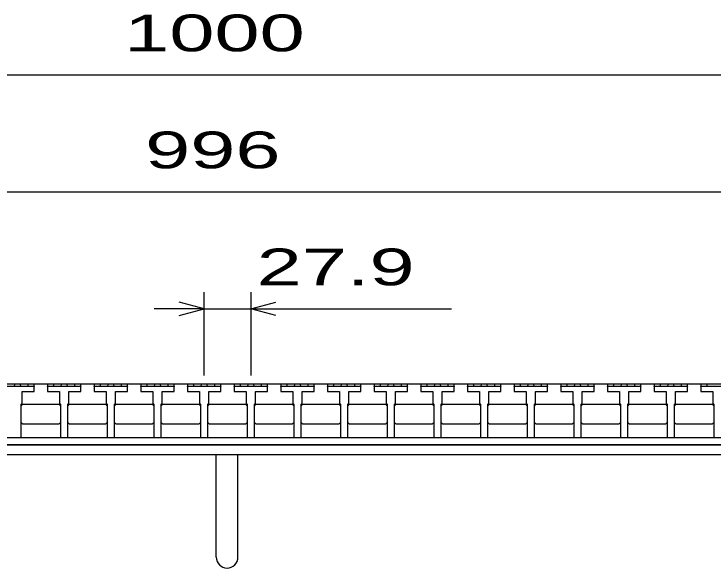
# Model space of a CAD drawing. Units: millimetres, scale not verified. Extents: x -1823 to 1731, y -1286 to 1054.
# Drawn here: x -980.1 to -561.6, y -585.3 to -253.8 of the extents above; entities that cross this region are included whole.
import ezdxf
from ezdxf.enums import TextEntityAlignment as Align

# ---------------------------------------------------------------- set-up
doc = ezdxf.new("R2010")
doc.units = ezdxf.units.MM
doc.header["$LTSCALE"] = 10
for name, color, linetype, lineweight in [('16', 3, 'Continuous', 25), ('19', 6, 'Continuous', 25), ('22', 2, 'Continuous', 25)]:
    doc.layers.add(name, color=color, linetype=linetype, lineweight=lineweight)
doc.styles.add('ベクトル', font='')
doc.styles.get('ベクトル').set_extended_font_data('ベクトル')

msp = doc.modelspace()

# ---------------------------------------------------------------- linework, layer by layer
at = {"layer": '16'}
for p, q in [((-1350.7, -475.15), (-354.7, -475.15)), ((-968, -476.65), (-988, -476.65)), ((-979.95, -476.65), (-979.45, -475.15)), ((-979.45, -475.15), (-976.55, -475.15)), ((-976.55, -475.15), (-976.05, -476.65)), ((-971.9, -476.65), (-971.4, -475.15)), ((-971.4, -475.15), (-968.5, -475.15)), ((-968.5, -475.15), (-968, -476.65)), ((-968, -479.65), (-968, -476.65)), ((-960.1, -476.65), (-959.6, -475.15)), ((-960.1, -476.65), (-960.1, -479.65)), ((-940.1, -476.65), (-960.1, -476.65)), ((-959.6, -475.15), (-956.7, -475.15)), ((-956.7, -475.15), (-956.2, -476.65)), ((-952.05, -476.65), (-951.55, -475.15)), ((-951.55, -475.15), (-948.65, -475.15)), ((-948.65, -475.15), (-948.15, -476.65)), ((-944, -476.65), (-943.5, -475.15)), ((-943.5, -475.15), (-940.6, -475.15)), ((-940.6, -475.15), (-940.1, -476.65)), ((-940.1, -479.65), (-940.1, -476.65)), ((-932.2, -476.65), (-931.7, -475.15)), ((-932.2, -476.65), (-932.2, -479.65)), ((-912.2, -476.65), (-932.2, -476.65)), ((-931.7, -475.15), (-928.8, -475.15)), ((-928.8, -475.15), (-928.3, -476.65)), ((-924.15, -476.65), (-923.65, -475.15)), ((-923.65, -475.15), (-920.75, -475.15)), ((-920.75, -475.15), (-920.25, -476.65)), ((-916.1, -476.65), (-915.6, -475.15)), ((-915.6, -475.15), (-912.7, -475.15)), ((-912.7, -475.15), (-912.2, -476.65)), ((-912.2, -479.65), (-912.2, -476.65)), ((-904.3, -476.65), (-903.8, -475.15)), ((-904.3, -476.65), (-904.3, -479.65)), ((-884.3, -476.65), (-904.3, -476.65)), ((-903.8, -475.15), (-900.9, -475.15)), ((-900.9, -475.15), (-900.4, -476.65)), ((-896.25, -476.65), (-895.75, -475.15)), ((-895.75, -475.15), (-892.85, -475.15)), ((-892.85, -475.15), (-892.35, -476.65)), ((-888.2, -476.65), (-887.7, -475.15)), ((-887.7, -475.15), (-884.8, -475.15)), ((-884.8, -475.15), (-884.3, -476.65)), ((-884.3, -479.65), (-884.3, -476.65)), ((-876.4, -476.65), (-875.9, -475.15)), ((-876.4, -476.65), (-876.4, -479.65)), ((-856.4, -476.65), (-876.4, -476.65)), ((-875.9, -475.15), (-873, -475.15)), ((-873, -475.15), (-872.5, -476.65)), ((-868.35, -476.65), (-867.85, -475.15)), ((-867.85, -475.15), (-864.95, -475.15)), ((-864.95, -475.15), (-864.45, -476.65)), ((-860.3, -476.65), (-859.8, -475.15)), ((-859.8, -475.15), (-856.9, -475.15)), ((-856.9, -475.15), (-856.4, -476.65)), ((-856.4, -479.65), (-856.4, -476.65)), ((-848.5, -476.65), (-848, -475.15)), ((-848.5, -476.65), (-848.5, -479.65)), ((-828.5, -476.65), (-848.5, -476.65)), ((-848, -475.15), (-845.1, -475.15)), ((-845.1, -475.15), (-844.6, -476.65)), ((-840.45, -476.65), (-839.95, -475.15)), ((-839.95, -475.15), (-837.05, -475.15)), ((-837.05, -475.15), (-836.55, -476.65)), ((-832.4, -476.65), (-831.9, -475.15)), ((-831.9, -475.15), (-829, -475.15)), ((-829, -475.15), (-828.5, -476.65)), ((-828.5, -479.65), (-828.5, -476.65)), ((-820.6, -476.65), (-820.1, -475.15)), ((-820.6, -476.65), (-820.6, -479.65)), ((-800.6, -476.65), (-820.6, -476.65)), ((-820.1, -475.15), (-817.2, -475.15)), ((-817.2, -475.15), (-816.7, -476.65)), ((-812.55, -476.65), (-812.05, -475.15)), ((-812.05, -475.15), (-809.15, -475.15)), ((-809.15, -475.15), (-808.65, -476.65)), ((-804.5, -476.65), (-804, -475.15)), ((-804, -475.15), (-801.1, -475.15)), ((-801.1, -475.15), (-800.6, -476.65)), ((-800.6, -479.65), (-800.6, -476.65)), ((-792.7, -476.65), (-792.2, -475.15)), ((-792.7, -476.65), (-792.7, -479.65)), ((-772.7, -476.65), (-792.7, -476.65)), ((-792.2, -475.15), (-789.3, -475.15)), ((-789.3, -475.15), (-788.8, -476.65)), ((-784.65, -476.65), (-784.15, -475.15)), ((-784.15, -475.15), (-781.25, -475.15)), ((-781.25, -475.15), (-780.75, -476.65)), ((-776.6, -476.65), (-776.1, -475.15)), ((-776.1, -475.15), (-773.2, -475.15)), ((-773.2, -475.15), (-772.7, -476.65)), ((-772.7, -479.65), (-772.7, -476.65)), ((-764.8, -476.65), (-764.3, -475.15)), ((-764.8, -476.65), (-764.8, -479.65)), ((-744.8, -476.65), (-764.8, -476.65)), ((-764.3, -475.15), (-761.4, -475.15)), ((-761.4, -475.15), (-760.9, -476.65)), ((-756.75, -476.65), (-756.25, -475.15)), ((-756.25, -475.15), (-753.35, -475.15)), ((-753.35, -475.15), (-752.85, -476.65)), ((-748.7, -476.65), (-748.2, -475.15)), ((-748.2, -475.15), (-745.3, -475.15)), ((-745.3, -475.15), (-744.8, -476.65)), ((-744.8, -479.65), (-744.8, -476.65)), ((-736.9, -476.65), (-736.4, -475.15)), ((-736.9, -476.65), (-736.9, -479.65)), ((-716.9, -476.65), (-736.9, -476.65)), ((-736.4, -475.15), (-733.5, -475.15)), ((-733.5, -475.15), (-733, -476.65)), ((-728.85, -476.65), (-728.35, -475.15)), ((-728.35, -475.15), (-725.45, -475.15)), ((-725.45, -475.15), (-724.95, -476.65)), ((-720.8, -476.65), (-720.3, -475.15)), ((-720.3, -475.15), (-717.4, -475.15)), ((-717.4, -475.15), (-716.9, -476.65)), ((-716.9, -479.65), (-716.9, -476.65)), ((-709, -476.65), (-708.5, -475.15)), ((-709, -476.65), (-709, -479.65)), ((-689, -476.65), (-709, -476.65)), ((-708.5, -475.15), (-705.6, -475.15)), ((-705.6, -475.15), (-705.1, -476.65)), ((-700.95, -476.65), (-700.45, -475.15)), ((-700.45, -475.15), (-697.55, -475.15)), ((-697.55, -475.15), (-697.05, -476.65)), ((-692.9, -476.65), (-692.4, -475.15)), ((-692.4, -475.15), (-689.5, -475.15)), ((-689.5, -475.15), (-689, -476.65)), ((-689, -479.65), (-689, -476.65)), ((-681.1, -476.65), (-680.6, -475.15)), ((-681.1, -476.65), (-681.1, -479.65)), ((-661.1, -476.65), (-681.1, -476.65)), ((-680.6, -475.15), (-677.7, -475.15)), ((-677.7, -475.15), (-677.2, -476.65)), ((-673.05, -476.65), (-672.55, -475.15)), ((-672.55, -475.15), (-669.65, -475.15)), ((-669.65, -475.15), (-669.15, -476.65)), ((-665, -476.65), (-664.5, -475.15)), ((-664.5, -475.15), (-661.6, -475.15)), ((-661.6, -475.15), (-661.1, -476.65)), ((-661.1, -479.65), (-661.1, -476.65)), ((-653.2, -476.65), (-652.7, -475.15)), ((-653.2, -476.65), (-653.2, -479.65)), ((-633.2, -476.65), (-653.2, -476.65)), ((-652.7, -475.15), (-649.8, -475.15)), ((-649.8, -475.15), (-649.3, -476.65)), ((-645.15, -476.65), (-644.65, -475.15)), ((-644.65, -475.15), (-641.75, -475.15)), ((-641.75, -475.15), (-641.25, -476.65)), ((-637.1, -476.65), (-636.6, -475.15)), ((-636.6, -475.15), (-633.7, -475.15)), ((-633.7, -475.15), (-633.2, -476.65)), ((-633.2, -479.65), (-633.2, -476.65)), ((-625.3, -476.65), (-624.8, -475.15)), ((-625.3, -476.65), (-625.3, -479.65)), ((-605.3, -476.65), (-625.3, -476.65)), ((-624.8, -475.15), (-621.9, -475.15)), ((-621.9, -475.15), (-621.4, -476.65)), ((-617.25, -476.65), (-616.75, -475.15)), ((-616.75, -475.15), (-613.85, -475.15)), ((-613.85, -475.15), (-613.35, -476.65)), ((-609.2, -476.65), (-608.7, -475.15)), ((-608.7, -475.15), (-605.8, -475.15)), ((-605.8, -475.15), (-605.3, -476.65)), ((-605.3, -479.65), (-605.3, -476.65)), ((-597.4, -476.65), (-596.9, -475.15)), ((-597.4, -476.65), (-597.4, -479.65)), ((-577.4, -476.65), (-597.4, -476.65)), ((-596.9, -475.15), (-594, -475.15)), ((-594, -475.15), (-593.5, -476.65)), ((-589.35, -476.65), (-588.85, -475.15)), ((-588.85, -475.15), (-585.95, -475.15)), ((-585.95, -475.15), (-585.45, -476.65)), ((-581.3, -476.65), (-580.8, -475.15)), ((-580.8, -475.15), (-577.9, -475.15)), ((-577.9, -475.15), (-577.4, -476.65)), ((-577.4, -479.65), (-577.4, -476.65)), ((-569.5, -476.65), (-569, -475.15)), ((-569.5, -476.65), (-569.5, -479.65)), ((-549.5, -476.65), (-569.5, -476.65)), ((-569, -475.15), (-566.1, -475.15)), ((-566.1, -475.15), (-565.6, -476.65)), ((-975.25, -486.65), (-975.25, -479.65)), ((-975.25, -479.65), (-968, -479.65)), ((-960.1, -479.65), (-952.85, -479.65)), ((-952.85, -479.65), (-952.85, -486.65)), ((-947.35, -486.65), (-947.35, -479.65)), ((-947.35, -479.65), (-940.1, -479.65)), ((-932.2, -479.65), (-924.95, -479.65)), ((-924.95, -479.65), (-924.95, -486.65)), ((-919.45, -486.65), (-919.45, -479.65)), ((-919.45, -479.65), (-912.2, -479.65)), ((-904.3, -479.65), (-897.05, -479.65)), ((-897.05, -479.65), (-897.05, -486.65)), ((-891.55, -486.65), (-891.55, -479.65)), ((-891.55, -479.65), (-884.3, -479.65)), ((-876.4, -479.65), (-869.15, -479.65)), ((-869.15, -479.65), (-869.15, -486.65)), ((-863.65, -486.65), (-863.65, -479.65)), ((-863.65, -479.65), (-856.4, -479.65)), ((-848.5, -479.65), (-841.25, -479.65)), ((-841.25, -479.65), (-841.25, -486.65)), ((-835.75, -486.65), (-835.75, -479.65)), ((-835.75, -479.65), (-828.5, -479.65)), ((-820.6, -479.65), (-813.35, -479.65)), ((-813.35, -479.65), (-813.35, -486.65)), ((-807.85, -486.65), (-807.85, -479.65)), ((-807.85, -479.65), (-800.6, -479.65)), ((-792.7, -479.65), (-785.45, -479.65)), ((-785.45, -479.65), (-785.45, -486.65)), ((-779.95, -486.65), (-779.95, -479.65)), ((-779.95, -479.65), (-772.7, -479.65)), ((-764.8, -479.65), (-757.55, -479.65)), ((-757.55, -479.65), (-757.55, -486.65)), ((-752.05, -486.65), (-752.05, -479.65)), ((-752.05, -479.65), (-744.8, -479.65)), ((-736.9, -479.65), (-729.65, -479.65)), ((-729.65, -479.65), (-729.65, -486.65)), ((-724.15, -486.65), (-724.15, -479.65)), ((-724.15, -479.65), (-716.9, -479.65)), ((-709, -479.65), (-701.75, -479.65)), ((-701.75, -479.65), (-701.75, -486.65)), ((-696.25, -486.65), (-696.25, -479.65)), ((-696.25, -479.65), (-689, -479.65)), ((-681.1, -479.65), (-673.85, -479.65)), ((-673.85, -479.65), (-673.85, -486.65)), ((-668.35, -486.65), (-668.35, -479.65)), ((-668.35, -479.65), (-661.1, -479.65)), ((-653.2, -479.65), (-645.95, -479.65)), ((-645.95, -479.65), (-645.95, -486.65)), ((-640.45, -486.65), (-640.45, -479.65)), ((-640.45, -479.65), (-633.2, -479.65)), ((-625.3, -479.65), (-618.05, -479.65)), ((-618.05, -479.65), (-618.05, -486.65)), ((-612.55, -486.65), (-612.55, -479.65)), ((-612.55, -479.65), (-605.3, -479.65)), ((-597.4, -479.65), (-590.15, -479.65)), ((-590.15, -479.65), (-590.15, -486.65)), ((-584.65, -486.65), (-584.65, -479.65)), ((-584.65, -479.65), (-577.4, -479.65)), ((-569.5, -479.65), (-562.25, -479.65)), ((-562.25, -479.65), (-562.25, -486.65)), ((-975.75, -487.15), (-975.25, -486.65)), ((-975.75, -507.15), (-975.75, -487.15)), ((-975.75, -488.15), (-974.75, -487.15)), ((-974.75, -487.15), (-953.35, -487.15)), ((-953.35, -487.15), (-952.35, -488.15)), ((-952.85, -486.65), (-952.35, -487.15)), ((-952.35, -487.15), (-952.35, -507.15)), ((-947.85, -487.15), (-947.35, -486.65)), ((-947.85, -507.15), (-947.85, -487.15)), ((-947.85, -488.15), (-946.85, -487.15)), ((-946.85, -487.15), (-925.45, -487.15)), ((-925.45, -487.15), (-924.45, -488.15)), ((-924.95, -486.65), (-924.45, -487.15)), ((-924.45, -487.15), (-924.45, -507.15)), ((-919.95, -487.15), (-919.45, -486.65)), ((-919.95, -507.15), (-919.95, -487.15)), ((-919.95, -488.15), (-918.95, -487.15)), ((-918.95, -487.15), (-897.55, -487.15)), ((-897.55, -487.15), (-896.55, -488.15)), ((-897.05, -486.65), (-896.55, -487.15)), ((-896.55, -487.15), (-896.55, -507.15)), ((-892.05, -487.15), (-891.55, -486.65)), ((-892.05, -507.15), (-892.05, -487.15)), ((-892.05, -488.15), (-891.05, -487.15)), ((-891.05, -487.15), (-869.65, -487.15)), ((-869.65, -487.15), (-868.65, -488.15)), ((-869.15, -486.65), (-868.65, -487.15)), ((-868.65, -487.15), (-868.65, -507.15)), ((-864.15, -487.15), (-863.65, -486.65)), ((-864.15, -507.15), (-864.15, -487.15)), ((-864.15, -488.15), (-863.15, -487.15)), ((-863.15, -487.15), (-841.75, -487.15)), ((-841.75, -487.15), (-840.75, -488.15)), ((-841.25, -486.65), (-840.75, -487.15)), ((-840.75, -487.15), (-840.75, -507.15)), ((-836.25, -487.15), (-835.75, -486.65)), ((-836.25, -507.15), (-836.25, -487.15)), ((-836.25, -488.15), (-835.25, -487.15)), ((-835.25, -487.15), (-813.85, -487.15)), ((-813.85, -487.15), (-812.85, -488.15)), ((-813.35, -486.65), (-812.85, -487.15)), ((-812.85, -487.15), (-812.85, -507.15)), ((-808.35, -487.15), (-807.85, -486.65)), ((-808.35, -507.15), (-808.35, -487.15)), ((-808.35, -488.15), (-807.35, -487.15)), ((-807.35, -487.15), (-785.95, -487.15)), ((-785.95, -487.15), (-784.95, -488.15)), ((-785.45, -486.65), (-784.95, -487.15)), ((-784.95, -487.15), (-784.95, -507.15)), ((-780.45, -487.15), (-779.95, -486.65)), ((-780.45, -507.15), (-780.45, -487.15)), ((-780.45, -488.15), (-779.45, -487.15)), ((-779.45, -487.15), (-758.05, -487.15)), ((-758.05, -487.15), (-757.05, -488.15)), ((-757.55, -486.65), (-757.05, -487.15)), ((-757.05, -487.15), (-757.05, -507.15)), ((-752.55, -487.15), (-752.05, -486.65)), ((-752.55, -507.15), (-752.55, -487.15)), ((-752.55, -488.15), (-751.55, -487.15)), ((-751.55, -487.15), (-730.15, -487.15)), ((-730.15, -487.15), (-729.15, -488.15)), ((-729.65, -486.65), (-729.15, -487.15)), ((-729.15, -487.15), (-729.15, -507.15)), ((-724.65, -487.15), (-724.15, -486.65)), ((-724.65, -507.15), (-724.65, -487.15)), ((-724.65, -488.15), (-723.65, -487.15)), ((-723.65, -487.15), (-702.25, -487.15)), ((-702.25, -487.15), (-701.25, -488.15)), ((-701.75, -486.65), (-701.25, -487.15)), ((-701.25, -487.15), (-701.25, -507.15)), ((-696.75, -487.15), (-696.25, -486.65)), ((-696.75, -507.15), (-696.75, -487.15)), ((-696.75, -488.15), (-695.75, -487.15)), ((-695.75, -487.15), (-674.35, -487.15)), ((-674.35, -487.15), (-673.35, -488.15)), ((-673.85, -486.65), (-673.35, -487.15)), ((-673.35, -487.15), (-673.35, -507.15)), ((-668.85, -487.15), (-668.35, -486.65)), ((-668.85, -507.15), (-668.85, -487.15)), ((-668.85, -488.15), (-667.85, -487.15)), ((-667.85, -487.15), (-646.45, -487.15)), ((-646.45, -487.15), (-645.45, -488.15)), ((-645.95, -486.65), (-645.45, -487.15)), ((-645.45, -487.15), (-645.45, -507.15)), ((-640.95, -487.15), (-640.45, -486.65)), ((-640.95, -507.15), (-640.95, -487.15)), ((-640.95, -488.15), (-639.95, -487.15)), ((-639.95, -487.15), (-618.55, -487.15)), ((-618.55, -487.15), (-617.55, -488.15)), ((-618.05, -486.65), (-617.55, -487.15)), ((-617.55, -487.15), (-617.55, -507.15)), ((-613.05, -487.15), (-612.55, -486.65)), ((-613.05, -507.15), (-613.05, -487.15)), ((-613.05, -488.15), (-612.05, -487.15)), ((-612.05, -487.15), (-590.65, -487.15)), ((-590.65, -487.15), (-589.65, -488.15)), ((-590.15, -486.65), (-589.65, -487.15)), ((-589.65, -487.15), (-589.65, -507.15)), ((-585.15, -487.15), (-584.65, -486.65)), ((-585.15, -507.15), (-585.15, -487.15)), ((-585.15, -488.15), (-584.15, -487.15)), ((-584.15, -487.15), (-562.75, -487.15)), ((-562.75, -487.15), (-561.75, -488.15)), ((-562.25, -486.65), (-561.75, -487.15)), ((-561.75, -487.15), (-561.75, -507.15)), ((-974.75, -499.15), (-975.75, -498.15)), ((-953.35, -499.15), (-974.75, -499.15)), ((-952.35, -498.15), (-953.35, -499.15)), ((-946.85, -499.15), (-947.85, -498.15)), ((-925.45, -499.15), (-946.85, -499.15)), ((-924.45, -498.15), (-925.45, -499.15)), ((-918.95, -499.15), (-919.95, -498.15)), ((-897.55, -499.15), (-918.95, -499.15)), ((-896.55, -498.15), (-897.55, -499.15)), ((-891.05, -499.15), (-892.05, -498.15)), ((-869.65, -499.15), (-891.05, -499.15)), ((-868.65, -498.15), (-869.65, -499.15)), ((-863.15, -499.15), (-864.15, -498.15)), ((-841.75, -499.15), (-863.15, -499.15)), ((-840.75, -498.15), (-841.75, -499.15)), ((-835.25, -499.15), (-836.25, -498.15)), ((-813.85, -499.15), (-835.25, -499.15)), ((-812.85, -498.15), (-813.85, -499.15)), ((-807.35, -499.15), (-808.35, -498.15)), ((-785.95, -499.15), (-807.35, -499.15)), ((-784.95, -498.15), (-785.95, -499.15)), ((-779.45, -499.15), (-780.45, -498.15)), ((-758.05, -499.15), (-779.45, -499.15)), ((-757.05, -498.15), (-758.05, -499.15)), ((-751.55, -499.15), (-752.55, -498.15)), ((-730.15, -499.15), (-751.55, -499.15)), ((-729.15, -498.15), (-730.15, -499.15)), ((-723.65, -499.15), (-724.65, -498.15)), ((-702.25, -499.15), (-723.65, -499.15)), ((-701.25, -498.15), (-702.25, -499.15)), ((-695.75, -499.15), (-696.75, -498.15)), ((-674.35, -499.15), (-695.75, -499.15)), ((-673.35, -498.15), (-674.35, -499.15)), ((-667.85, -499.15), (-668.85, -498.15)), ((-646.45, -499.15), (-667.85, -499.15)), ((-645.45, -498.15), (-646.45, -499.15)), ((-639.95, -499.15), (-640.95, -498.15)), ((-618.55, -499.15), (-639.95, -499.15)), ((-617.55, -498.15), (-618.55, -499.15)), ((-612.05, -499.15), (-613.05, -498.15)), ((-590.65, -499.15), (-612.05, -499.15)), ((-589.65, -498.15), (-590.65, -499.15)), ((-584.15, -499.15), (-585.15, -498.15)), ((-562.75, -499.15), (-584.15, -499.15)), ((-561.75, -498.15), (-562.75, -499.15)), ((-1350.7, -507.15), (-354.7, -507.15)), ((-1342.95, -507.15), (-362.45, -507.15)), ((-980.25, -507.15), (-975.75, -507.15)), ((-952.35, -507.15), (-947.85, -507.15)), ((-924.45, -507.15), (-919.95, -507.15)), ((-896.55, -507.15), (-892.05, -507.15)), ((-868.65, -507.15), (-864.15, -507.15)), ((-840.75, -507.15), (-836.25, -507.15)), ((-812.85, -507.15), (-808.35, -507.15)), ((-784.95, -507.15), (-780.45, -507.15)), ((-757.05, -507.15), (-752.55, -507.15)), ((-729.15, -507.15), (-724.65, -507.15)), ((-701.25, -507.15), (-696.75, -507.15)), ((-673.35, -507.15), (-668.85, -507.15)), ((-645.45, -507.15), (-640.95, -507.15)), ((-617.55, -507.15), (-613.05, -507.15)), ((-589.65, -507.15), (-585.15, -507.15)), ((-561.75, -507.15), (-557.25, -507.15)), ((-362.45, -511.65), (-1342.95, -511.65))]:
    msp.add_line(p, q, dxfattribs=at)
at = {"layer": '19'}
for p, q in [((-1352.7, -511.65), (-352.7, -511.65)), ((-352.7, -517.65), (-1352.7, -517.65)), ((-859.2, -578.76), (-859.2, -517.65)), ((-846.2, -578.76), (-846.2, -517.65))]:
    msp.add_line(p, q, dxfattribs=at)
msp.add_arc((-852.7, -578.76), 6.5, 180, 0, dxfattribs=at)
at = {"layer": '22', "color": 4}
for p, q in [((-1352.7, -290.15), (-352.7, -290.15)), ((-1350.7, -360.15), (-354.7, -360.15)), ((-866.4, -470.15), (-866.4, -420.15)), ((-838.5, -420.15), (-838.5, -470.15)), ((-866.4, -430.15), (-881.4, -426.15)), ((-838.5, -430.15), (-823.5, -426.15)), ((-866.4, -430.15), (-896.4, -430.15)), ((-881.4, -434.15), (-866.4, -430.15)), ((-866.4, -430.15), (-838.5, -430.15)), ((-823.5, -434.15), (-838.5, -430.15)), ((-838.5, -430.15), (-718.5, -430.15))]:
    msp.add_line(p, q, dxfattribs=at)

# ---------------------------------------------------------------- texts
at = {"layer": '22', "style": 'ベクトル', "width": 1.65}
for s, p in [(' 1000 ', (-927.7, -265.15)), (' 996 ', (-915.2, -335.15)), (' 27.9 ', (-848.5, -405.15))]:
    msp.add_text(s, height=21.99, dxfattribs=at).set_placement(p, align=Align.MIDDLE_LEFT)

doc.saveas('drawing.dxf')
